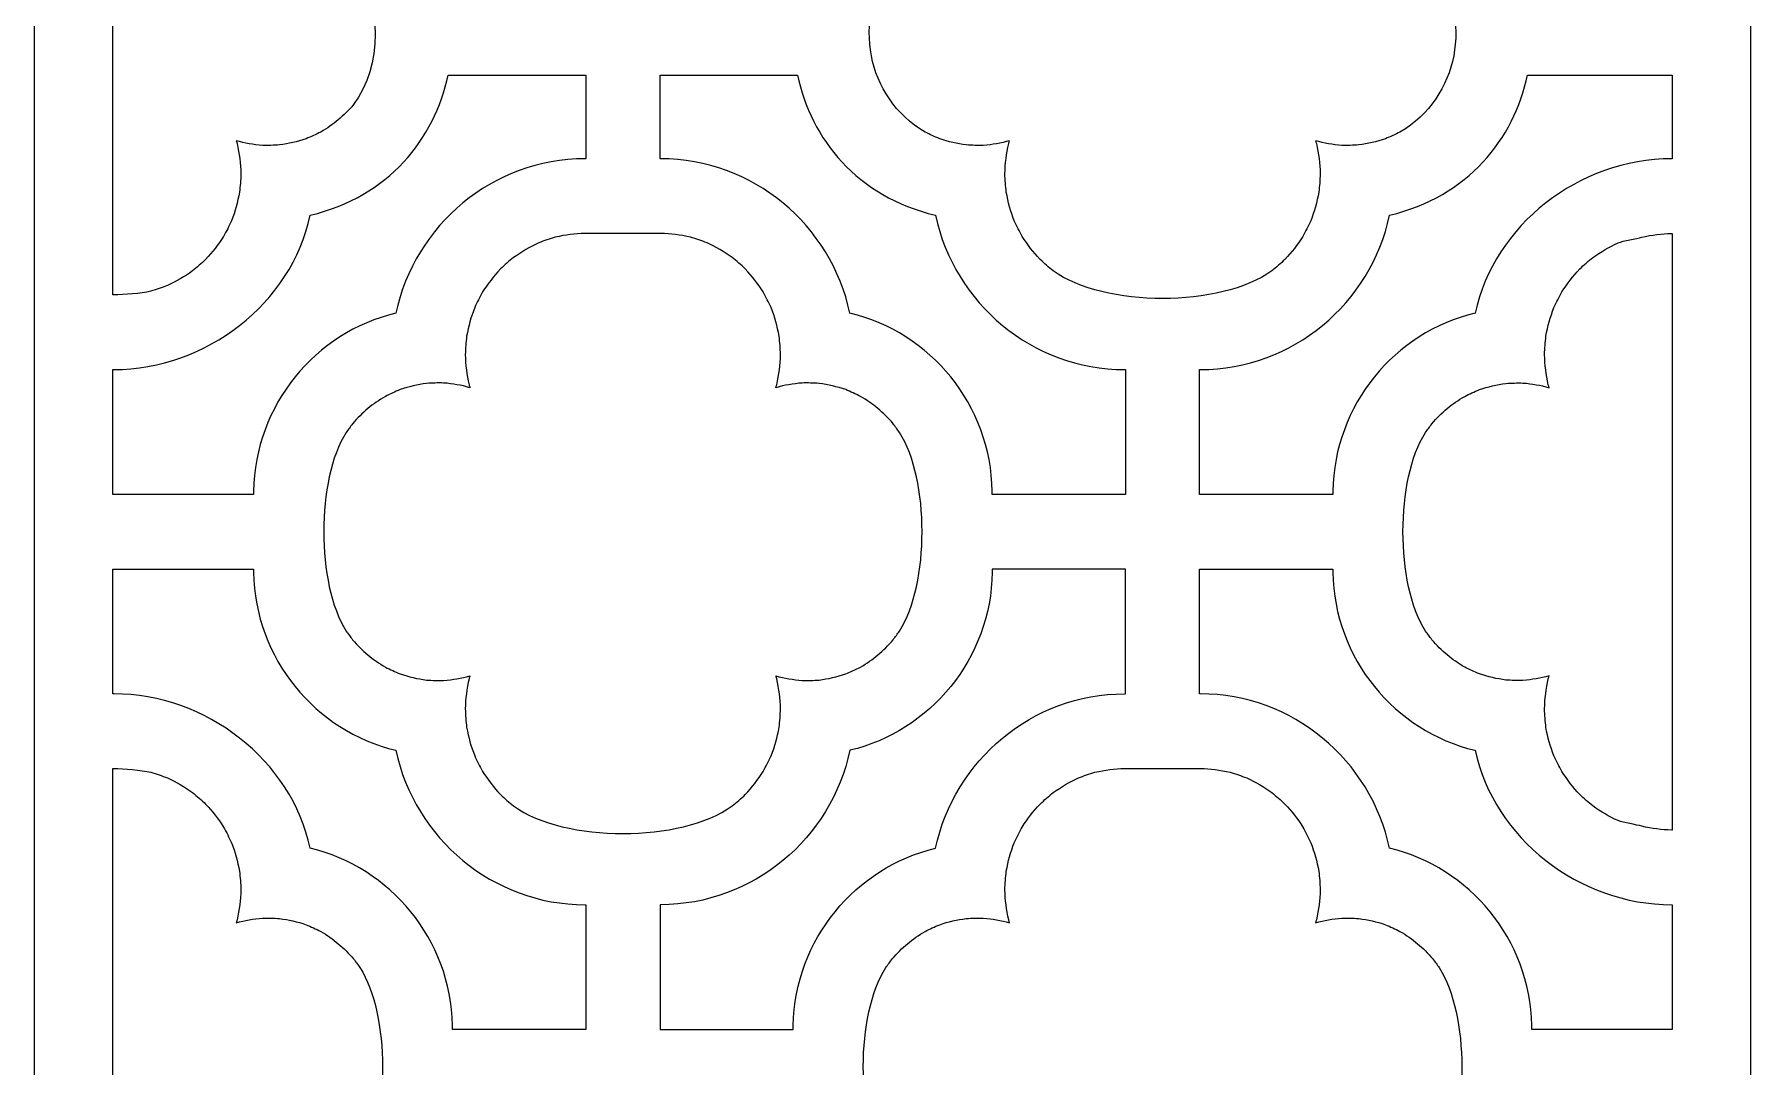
# Model space of a CAD drawing. Header units: centimetres. Extents: x 17.4 to 27.5, y -9.5 to 9.5.
# Drawn here: x 22.828 to 27.5, y -5.005 to -2.195 of the extents above; entities that cross this region are included whole.
import ezdxf

# ---------------------------------------------------------------- set-up
doc = ezdxf.new("R2010")
doc.units = ezdxf.units.CM
doc.header["$MEASUREMENT"] = 0
doc.layers.add('layer 1', color=7, linetype='Continuous')

msp = doc.modelspace()

# ---------------------------------------------------------------- linework, layer by layer
at = {"layer": 'layer 1', "color": 250}
for points, knots in [([(22.82786, 9.5), (24.38524, 9.5), (25.94264, 9.5), (27.50001, 9.5), (27.50001, 9.5), (27.50001, 3.16666), (27.50001, -3.16667), (27.50001, -9.5), (27.50001, -9.5), (25.94264, -9.5), (24.38524, -9.5), (22.82786, -9.5), (22.82786, -9.5), (22.82786, -3.16667), (22.82786, 3.16666), (22.82786, 9.5)], [0, 0, 0, 0, 0.2, 0.2, 0.2, 0.2, 0.4, 0.4, 0.4, 0.4, 0.6, 0.6, 0.6, 0.6, 1, 1, 1, 1]), ([(23.0417, -2.90446), (23.0417, -2.90446), (23.0417, -2.90446), (23.0417, -2.90446), (23.0417, -2.90446), (23.04282, -2.90446), (23.04369, -2.90446), (23.04392, -2.90449), (23.04392, -2.90449), (23.07218, -2.90374), (23.11739, -2.90056), (23.14496, -2.8941), (23.14496, -2.8941), (23.1605, -2.88961), (23.17511, -2.88462), (23.19015, -2.8786), (23.19015, -2.8786), (23.21488, -2.86729), (23.23633, -2.85478), (23.25844, -2.83888), (23.25844, -2.83888), (23.27102, -2.82886), (23.28258, -2.81871), (23.29418, -2.80757), (23.29418, -2.80757), (23.31288, -2.78773), (23.3282, -2.76805), (23.34286, -2.74501), (23.34286, -2.74501), (23.35086, -2.73096), (23.35785, -2.71717), (23.36447, -2.70241), (23.36447, -2.70241), (23.37459, -2.67652), (23.38142, -2.65216), (23.3863, -2.62477), (23.3863, -2.62477), (23.38843, -2.60785), (23.38963, -2.59164), (23.39007, -2.57457), (23.39007, -2.57457), (23.38936, -2.54597), (23.38619, -2.52029), (23.37981, -2.49242), (23.37981, -2.49242), (23.37905, -2.48974), (23.37828, -2.48709), (23.37749, -2.48448), (23.37749, -2.48448), (23.4015, -2.49125), (23.42392, -2.49518), (23.44892, -2.49711), (23.44892, -2.49711), (23.46464, -2.49752), (23.4796, -2.49714), (23.49528, -2.49594), (23.49528, -2.49594), (23.5207, -2.49267), (23.54329, -2.4874), (23.56755, -2.47908), (23.56755, -2.47908), (23.58133, -2.47356), (23.59425, -2.46767), (23.60743, -2.46081), (23.60743, -2.46081), (23.64267, -2.44029), (23.67017, -2.41728), (23.69681, -2.38624), (23.69681, -2.38624), (23.77511, -2.2805), (23.77564, -2.11023), (23.69681, -2.00379), (23.69681, -2.00379), (23.67017, -1.97273), (23.64267, -1.94976), (23.60743, -1.92922), (23.60743, -1.92922), (23.59425, -1.92238), (23.58133, -1.91648), (23.56755, -1.91097), (23.56755, -1.91097), (23.54329, -1.90265), (23.5207, -1.89741), (23.49528, -1.89411), (23.49528, -1.89411), (23.4796, -1.89291), (23.46464, -1.89251), (23.44892, -1.89292), (23.44892, -1.89292), (23.42392, -1.89487), (23.4015, -1.8988), (23.37749, -1.90557), (23.37749, -1.90557), (23.37828, -1.90295), (23.37905, -1.90029), (23.37981, -1.89761), (23.37981, -1.89761), (23.38619, -1.86976), (23.38936, -1.84407), (23.39007, -1.81547), (23.39007, -1.81547), (23.38963, -1.79841), (23.38843, -1.78223), (23.3863, -1.76531), (23.3863, -1.76531), (23.38142, -1.73787), (23.37459, -1.71353), (23.36447, -1.68762), (23.36447, -1.68762), (23.35785, -1.67287), (23.35086, -1.65909), (23.34286, -1.64502), (23.34286, -1.64502), (23.3282, -1.622), (23.31288, -1.60232), (23.29418, -1.58249), (23.29418, -1.58249), (23.28258, -1.57131), (23.27102, -1.56115), (23.25844, -1.55117), (23.25844, -1.55117), (23.23633, -1.53525), (23.21488, -1.52274), (23.19015, -1.51143), (23.19015, -1.51143), (23.17511, -1.50541), (23.1605, -1.5004), (23.14496, -1.49592), (23.14496, -1.49592), (23.11739, -1.48949), (23.07218, -1.48629), (23.04392, -1.48556), (23.04392, -1.48556), (23.04369, -1.48556), (23.04282, -1.48557), (23.0417, -1.48557), (23.0417, -1.48557), (23.0417, -1.95853), (23.0417, -2.4315), (23.0417, -2.90446)], [0, 0, 0, 0, 0.0277778, 0.0277778, 0.0277778, 0.0277778, 0.0555556, 0.0555556, 0.0555556, 0.0555556, 0.0833333, 0.0833333, 0.0833333, 0.0833333, 0.1111111, 0.1111111, 0.1111111, 0.1111111, 0.1388889, 0.1388889, 0.1388889, 0.1388889, 0.1666667, 0.1666667, 0.1666667, 0.1666667, 0.1944444, 0.1944444, 0.1944444, 0.1944444, 0.2222222, 0.2222222, 0.2222222, 0.2222222, 0.25, 0.25, 0.25, 0.25, 0.2777778, 0.2777778, 0.2777778, 0.2777778, 0.3055556, 0.3055556, 0.3055556, 0.3055556, 0.3333333, 0.3333333, 0.3333333, 0.3333333, 0.3611111, 0.3611111, 0.3611111, 0.3611111, 0.3888889, 0.3888889, 0.3888889, 0.3888889, 0.4166667, 0.4166667, 0.4166667, 0.4166667, 0.4444444, 0.4444444, 0.4444444, 0.4444444, 0.4722222, 0.4722222, 0.4722222, 0.4722222, 0.5, 0.5, 0.5, 0.5, 0.5277778, 0.5277778, 0.5277778, 0.5277778, 0.5555556, 0.5555556, 0.5555556, 0.5555556, 0.5833333, 0.5833333, 0.5833333, 0.5833333, 0.6111111, 0.6111111, 0.6111111, 0.6111111, 0.6388889, 0.6388889, 0.6388889, 0.6388889, 0.6666667, 0.6666667, 0.6666667, 0.6666667, 0.6944444, 0.6944444, 0.6944444, 0.6944444, 0.7222222, 0.7222222, 0.7222222, 0.7222222, 0.75, 0.75, 0.75, 0.75, 0.7777778, 0.7777778, 0.7777778, 0.7777778, 0.8055556, 0.8055556, 0.8055556, 0.8055556, 0.8333333, 0.8333333, 0.8333333, 0.8333333, 0.8611111, 0.8611111, 0.8611111, 0.8611111, 0.8888889, 0.8888889, 0.8888889, 0.8888889, 0.9166667, 0.9166667, 0.9166667, 0.9166667, 0.9444444, 0.9444444, 0.9444444, 0.9444444, 1, 1, 1, 1]), ([(26.63478, -2.00379), (26.63478, -2.00379), (26.63478, -2.00379), (26.63478, -2.00379), (26.63478, -2.00379), (26.60815, -1.97273), (26.58064, -1.94976), (26.5454, -1.92922), (26.5454, -1.92922), (26.53222, -1.92238), (26.51931, -1.91648), (26.50552, -1.91097), (26.50552, -1.91097), (26.48129, -1.90265), (26.45867, -1.89741), (26.43325, -1.89411), (26.43325, -1.89411), (26.41758, -1.89291), (26.40261, -1.89251), (26.38688, -1.89292), (26.38688, -1.89292), (26.36191, -1.89487), (26.33947, -1.8988), (26.31545, -1.90557), (26.31545, -1.90557), (26.31624, -1.90295), (26.31703, -1.90029), (26.31778, -1.89761), (26.31778, -1.89761), (26.32416, -1.86976), (26.32733, -1.84407), (26.32805, -1.81547), (26.32805, -1.81547), (26.32763, -1.79841), (26.32643, -1.78223), (26.32427, -1.76531), (26.32427, -1.76531), (26.31941, -1.73787), (26.31258, -1.71353), (26.30244, -1.68762), (26.30244, -1.68762), (26.29583, -1.67287), (26.28881, -1.65909), (26.28083, -1.64502), (26.28083, -1.64502), (26.26616, -1.622), (26.25085, -1.60232), (26.23215, -1.58249), (26.23215, -1.58249), (26.22059, -1.57131), (26.20899, -1.56115), (26.19641, -1.55117), (26.19641, -1.55117), (26.05726, -1.45103), (25.74072, -1.45105), (25.6016, -1.55117), (25.6016, -1.55117), (25.58902, -1.56115), (25.57742, -1.57131), (25.56584, -1.58249), (25.56584, -1.58249), (25.54716, -1.60232), (25.53182, -1.622), (25.51718, -1.64502), (25.51718, -1.64502), (25.5092, -1.65909), (25.50218, -1.67287), (25.49557, -1.68762), (25.49557, -1.68762), (25.48541, -1.71353), (25.4786, -1.73787), (25.47374, -1.76531), (25.47374, -1.76531), (25.47158, -1.78223), (25.47041, -1.79841), (25.46996, -1.81547), (25.46996, -1.81547), (25.47068, -1.84407), (25.47385, -1.86976), (25.48023, -1.89761), (25.48023, -1.89761), (25.48098, -1.90029), (25.48175, -1.90295), (25.48253, -1.90557), (25.48253, -1.90557), (25.45852, -1.8988), (25.4361, -1.89487), (25.41113, -1.89292), (25.41113, -1.89292), (25.3954, -1.89251), (25.38043, -1.89291), (25.36476, -1.89411), (25.36476, -1.89411), (25.33934, -1.89741), (25.31672, -1.90265), (25.29246, -1.91097), (25.29246, -1.91097), (25.2787, -1.91648), (25.26579, -1.92238), (25.25261, -1.92922), (25.25261, -1.92922), (25.21737, -1.94976), (25.18983, -1.97273), (25.16323, -2.00379), (25.16323, -2.00379), (25.05309, -2.1525), (25.09196, -2.36728), (25.25261, -2.46081), (25.25261, -2.46081), (25.26579, -2.46767), (25.2787, -2.47356), (25.29246, -2.47908), (25.29246, -2.47908), (25.31672, -2.4874), (25.33934, -2.49267), (25.36476, -2.49594), (25.36476, -2.49594), (25.38043, -2.49714), (25.3954, -2.49752), (25.41113, -2.49711), (25.41113, -2.49711), (25.4361, -2.49518), (25.45852, -2.49125), (25.48253, -2.48448), (25.48253, -2.48448), (25.48175, -2.48709), (25.48098, -2.48974), (25.48023, -2.49242), (25.48023, -2.49242), (25.47385, -2.52029), (25.47068, -2.54597), (25.46996, -2.57457), (25.46996, -2.57457), (25.47041, -2.59164), (25.47158, -2.60785), (25.47374, -2.62477), (25.47374, -2.62477), (25.4786, -2.65216), (25.48541, -2.67652), (25.49557, -2.70241), (25.49557, -2.70241), (25.50218, -2.71717), (25.5092, -2.73096), (25.51718, -2.74501), (25.51718, -2.74501), (25.53182, -2.76805), (25.54716, -2.78773), (25.56584, -2.80757), (25.56584, -2.80757), (25.57742, -2.81871), (25.58902, -2.82886), (25.6016, -2.83888), (25.6016, -2.83888), (25.74072, -2.93898), (26.05726, -2.93901), (26.19641, -2.83888), (26.19641, -2.83888), (26.20899, -2.82886), (26.22059, -2.81871), (26.23215, -2.80757), (26.23215, -2.80757), (26.25085, -2.78773), (26.26616, -2.76805), (26.28083, -2.74501), (26.28083, -2.74501), (26.28881, -2.73096), (26.29583, -2.71717), (26.30244, -2.70241), (26.30244, -2.70241), (26.31258, -2.67652), (26.31941, -2.65216), (26.32427, -2.62477), (26.32427, -2.62477), (26.32643, -2.60785), (26.32763, -2.59164), (26.32805, -2.57457), (26.32805, -2.57457), (26.32733, -2.54597), (26.32416, -2.52029), (26.31778, -2.49242), (26.31778, -2.49242), (26.31703, -2.48974), (26.31624, -2.48709), (26.31545, -2.48448), (26.31545, -2.48448), (26.33947, -2.49125), (26.36191, -2.49518), (26.38688, -2.49711), (26.38688, -2.49711), (26.40261, -2.49752), (26.41758, -2.49714), (26.43325, -2.49594), (26.43325, -2.49594), (26.45867, -2.49267), (26.48129, -2.4874), (26.50552, -2.47908), (26.50552, -2.47908), (26.51931, -2.47356), (26.53222, -2.46767), (26.5454, -2.46081), (26.5454, -2.46081), (26.70602, -2.36728), (26.74492, -2.15249), (26.63478, -2.00379)], [0, 0, 0, 0, 0.0192308, 0.0192308, 0.0192308, 0.0192308, 0.0384615, 0.0384615, 0.0384615, 0.0384615, 0.0576923, 0.0576923, 0.0576923, 0.0576923, 0.0769231, 0.0769231, 0.0769231, 0.0769231, 0.0961538, 0.0961538, 0.0961538, 0.0961538, 0.1153846, 0.1153846, 0.1153846, 0.1153846, 0.1346154, 0.1346154, 0.1346154, 0.1346154, 0.1538462, 0.1538462, 0.1538462, 0.1538462, 0.1730769, 0.1730769, 0.1730769, 0.1730769, 0.1923077, 0.1923077, 0.1923077, 0.1923077, 0.2115385, 0.2115385, 0.2115385, 0.2115385, 0.2307692, 0.2307692, 0.2307692, 0.2307692, 0.25, 0.25, 0.25, 0.25, 0.2692308, 0.2692308, 0.2692308, 0.2692308, 0.2884615, 0.2884615, 0.2884615, 0.2884615, 0.3076923, 0.3076923, 0.3076923, 0.3076923, 0.3269231, 0.3269231, 0.3269231, 0.3269231, 0.3461538, 0.3461538, 0.3461538, 0.3461538, 0.3653846, 0.3653846, 0.3653846, 0.3653846, 0.3846154, 0.3846154, 0.3846154, 0.3846154, 0.4038462, 0.4038462, 0.4038462, 0.4038462, 0.4230769, 0.4230769, 0.4230769, 0.4230769, 0.4423077, 0.4423077, 0.4423077, 0.4423077, 0.4615385, 0.4615385, 0.4615385, 0.4615385, 0.4807692, 0.4807692, 0.4807692, 0.4807692, 0.5, 0.5, 0.5, 0.5, 0.5192308, 0.5192308, 0.5192308, 0.5192308, 0.5384615, 0.5384615, 0.5384615, 0.5384615, 0.5576923, 0.5576923, 0.5576923, 0.5576923, 0.5769231, 0.5769231, 0.5769231, 0.5769231, 0.5961538, 0.5961538, 0.5961538, 0.5961538, 0.6153846, 0.6153846, 0.6153846, 0.6153846, 0.6346154, 0.6346154, 0.6346154, 0.6346154, 0.6538462, 0.6538462, 0.6538462, 0.6538462, 0.6730769, 0.6730769, 0.6730769, 0.6730769, 0.6923077, 0.6923077, 0.6923077, 0.6923077, 0.7115385, 0.7115385, 0.7115385, 0.7115385, 0.7307692, 0.7307692, 0.7307692, 0.7307692, 0.75, 0.75, 0.75, 0.75, 0.7692308, 0.7692308, 0.7692308, 0.7692308, 0.7884615, 0.7884615, 0.7884615, 0.7884615, 0.8076923, 0.8076923, 0.8076923, 0.8076923, 0.8269231, 0.8269231, 0.8269231, 0.8269231, 0.8461538, 0.8461538, 0.8461538, 0.8461538, 0.8653846, 0.8653846, 0.8653846, 0.8653846, 0.8846154, 0.8846154, 0.8846154, 0.8846154, 0.9038462, 0.9038462, 0.9038462, 0.9038462, 0.9230769, 0.9230769, 0.9230769, 0.9230769, 0.9423077, 0.9423077, 0.9423077, 0.9423077, 0.9615385, 0.9615385, 0.9615385, 0.9615385, 1, 1, 1, 1]), ([(24.32958, -2.30559), (24.32958, -2.30559), (24.32958, -2.30559), (24.32958, -2.30559), (24.32958, -2.30559), (24.20441, -2.30559), (24.07928, -2.30559), (23.95411, -2.30559), (23.95411, -2.30559), (23.9174, -2.48017), (23.79243, -2.63656), (23.57907, -2.68724), (23.57907, -2.68724), (23.52768, -2.927), (23.29613, -3.1076), (23.04392, -3.1076), (23.04392, -3.1076), (23.04369, -3.1076), (23.04282, -3.1076), (23.0417, -3.1076), (23.0417, -3.1076), (23.0417, -3.22091), (23.0417, -3.33415), (23.0417, -3.44747), (23.0417, -3.44747), (23.16928, -3.44747), (23.29684, -3.44747), (23.42441, -3.44747), (23.42441, -3.44747), (23.42441, -3.44373), (23.42444, -3.44034), (23.42446, -3.43918), (23.42446, -3.43918), (23.42858, -3.20343), (23.59307, -3.00602), (23.81194, -2.95404), (23.81194, -2.95404), (23.86334, -2.71423), (24.07513, -2.53366), (24.32735, -2.53366), (24.32735, -2.53366), (24.32749, -2.53366), (24.32833, -2.53366), (24.32958, -2.53366), (24.32958, -2.53366), (24.32958, -2.45762), (24.32958, -2.3816), (24.32958, -2.30559)], [0, 0, 0, 0, 0.0769231, 0.0769231, 0.0769231, 0.0769231, 0.1538462, 0.1538462, 0.1538462, 0.1538462, 0.2307692, 0.2307692, 0.2307692, 0.2307692, 0.3076923, 0.3076923, 0.3076923, 0.3076923, 0.3846154, 0.3846154, 0.3846154, 0.3846154, 0.4615385, 0.4615385, 0.4615385, 0.4615385, 0.5384615, 0.5384615, 0.5384615, 0.5384615, 0.6153846, 0.6153846, 0.6153846, 0.6153846, 0.6923077, 0.6923077, 0.6923077, 0.6923077, 0.7692308, 0.7692308, 0.7692308, 0.7692308, 0.8461538, 0.8461538, 0.8461538, 0.8461538, 1, 1, 1, 1]), ([(24.90544, -2.30559), (24.90544, -2.30559), (24.90544, -2.30559), (24.90544, -2.30559), (24.90544, -2.30559), (24.78082, -2.30559), (24.65623, -2.30559), (24.5316, -2.30559), (24.5316, -2.30559), (24.5316, -2.3816), (24.5316, -2.45762), (24.5316, -2.53366), (24.5316, -2.53366), (24.5322, -2.53366), (24.53258, -2.53366), (24.53268, -2.53366), (24.53268, -2.53366), (24.78491, -2.53366), (24.99669, -2.71423), (25.04807, -2.95404), (25.04807, -2.95404), (25.26696, -3.00602), (25.43146, -3.20343), (25.43558, -3.43918), (25.43558, -3.43918), (25.43561, -3.44034), (25.43563, -3.44373), (25.43563, -3.44747), (25.43563, -3.44747), (25.5566, -3.44747), (25.67759, -3.44747), (25.79855, -3.44747), (25.79855, -3.44747), (25.79855, -3.33415), (25.79855, -3.22091), (25.79855, -3.1076), (25.79855, -3.1076), (25.79742, -3.1076), (25.79655, -3.1076), (25.79635, -3.1076), (25.79635, -3.1076), (25.54413, -3.1076), (25.33232, -2.927), (25.28094, -2.68724), (25.28094, -2.68724), (25.06734, -2.63649), (24.9422, -2.48014), (24.90544, -2.30559)], [0, 0, 0, 0, 0.0769231, 0.0769231, 0.0769231, 0.0769231, 0.1538462, 0.1538462, 0.1538462, 0.1538462, 0.2307692, 0.2307692, 0.2307692, 0.2307692, 0.3076923, 0.3076923, 0.3076923, 0.3076923, 0.3846154, 0.3846154, 0.3846154, 0.3846154, 0.4615385, 0.4615385, 0.4615385, 0.4615385, 0.5384615, 0.5384615, 0.5384615, 0.5384615, 0.6153846, 0.6153846, 0.6153846, 0.6153846, 0.6923077, 0.6923077, 0.6923077, 0.6923077, 0.7692308, 0.7692308, 0.7692308, 0.7692308, 0.8461538, 0.8461538, 0.8461538, 0.8461538, 1, 1, 1, 1]), ([(27.28617, -2.30559), (27.28617, -2.30559), (27.28617, -2.30559), (27.28617, -2.30559), (27.28617, -2.30559), (27.15496, -2.30559), (27.02377, -2.30559), (26.89257, -2.30559), (26.89257, -2.30559), (26.85578, -2.48014), (26.73066, -2.63649), (26.51707, -2.68724), (26.51707, -2.68724), (26.46567, -2.927), (26.25388, -3.1076), (26.00166, -3.1076), (26.00166, -3.1076), (26.00144, -3.1076), (26.00057, -3.1076), (25.99946, -3.1076), (25.99946, -3.1076), (25.99946, -3.22091), (25.99946, -3.33415), (25.99946, -3.44747), (25.99946, -3.44747), (26.12042, -3.44747), (26.24138, -3.44747), (26.36236, -3.44747), (26.36236, -3.44747), (26.36236, -3.44373), (26.3624, -3.44034), (26.36243, -3.43918), (26.36243, -3.43918), (26.36655, -3.20343), (26.53105, -3.00602), (26.74992, -2.95404), (26.74992, -2.95404), (26.80132, -2.71423), (27.03288, -2.53366), (27.28509, -2.53366), (27.28509, -2.53366), (27.28517, -2.53366), (27.28557, -2.53366), (27.28617, -2.53366), (27.28617, -2.53366), (27.28617, -2.45762), (27.28617, -2.3816), (27.28617, -2.30559)], [0, 0, 0, 0, 0.0769231, 0.0769231, 0.0769231, 0.0769231, 0.1538462, 0.1538462, 0.1538462, 0.1538462, 0.2307692, 0.2307692, 0.2307692, 0.2307692, 0.3076923, 0.3076923, 0.3076923, 0.3076923, 0.3846154, 0.3846154, 0.3846154, 0.3846154, 0.4615385, 0.4615385, 0.4615385, 0.4615385, 0.5384615, 0.5384615, 0.5384615, 0.5384615, 0.6153846, 0.6153846, 0.6153846, 0.6153846, 0.6923077, 0.6923077, 0.6923077, 0.6923077, 0.7692308, 0.7692308, 0.7692308, 0.7692308, 0.8461538, 0.8461538, 0.8461538, 0.8461538, 1, 1, 1, 1]), ([(24.1326, -4.2956), (24.1326, -4.2956), (24.1326, -4.2956), (24.1326, -4.2956), (24.1326, -4.2956), (24.12002, -4.2856), (24.10842, -4.27544), (24.09685, -4.26429), (24.09685, -4.26429), (24.07816, -4.24447), (24.06285, -4.22476), (24.0482, -4.20173), (24.0482, -4.20173), (24.04019, -4.18768), (24.03317, -4.1739), (24.02658, -4.15913), (24.02658, -4.15913), (24.01643, -4.13322), (24.0096, -4.1089), (24.00473, -4.08147), (24.00473, -4.08147), (24.00261, -4.06455), (24.00141, -4.04834), (24.00096, -4.03128), (24.00096, -4.03128), (24.00168, -4.00268), (24.00484, -3.97703), (24.01123, -3.94914), (24.01123, -3.94914), (24.01197, -3.94646), (24.01277, -3.94385), (24.01356, -3.94122), (24.01356, -3.94122), (23.98954, -3.94798), (23.9671, -3.95191), (23.94213, -3.95383), (23.94213, -3.95383), (23.92641, -3.95424), (23.91146, -3.95389), (23.89575, -3.95266), (23.89575, -3.95266), (23.87034, -3.94938), (23.84771, -3.94412), (23.82349, -3.93581), (23.82349, -3.93581), (23.8097, -3.9303), (23.79679, -3.92437), (23.78361, -3.91753), (23.78361, -3.91753), (23.74837, -3.89701), (23.72086, -3.87402), (23.69423, -3.84297), (23.69423, -3.84297), (23.68841, -3.83511), (23.6826, -3.82725), (23.67677, -3.81939), (23.67677, -3.81939), (23.59521, -3.691), (23.59521, -3.40699), (23.67677, -3.2786), (23.67677, -3.2786), (23.6826, -3.27074), (23.68841, -3.26288), (23.69423, -3.25499), (23.69423, -3.25499), (23.72086, -3.22396), (23.74837, -3.20097), (23.78361, -3.18042), (23.78361, -3.18042), (23.79679, -3.17361), (23.8097, -3.16768), (23.82349, -3.16217), (23.82349, -3.16217), (23.84771, -3.15387), (23.87034, -3.14861), (23.89575, -3.14533), (23.89575, -3.14533), (23.91146, -3.14412), (23.92641, -3.14374), (23.94213, -3.14415), (23.94213, -3.14415), (23.9671, -3.14606), (23.98954, -3.14999), (24.01356, -3.15677), (24.01356, -3.15677), (24.01277, -3.15414), (24.01197, -3.15152), (24.01123, -3.14884), (24.01123, -3.14884), (24.00484, -3.12096), (24.00168, -3.09529), (24.00096, -3.06669), (24.00096, -3.06669), (24.00141, -3.04964), (24.00261, -3.03343), (24.00473, -3.01649), (24.00473, -3.01649), (24.0096, -2.98907), (24.01643, -2.96476), (24.02658, -2.93886), (24.02658, -2.93886), (24.03317, -2.92409), (24.04019, -2.91027), (24.0482, -2.89625), (24.0482, -2.89625), (24.06285, -2.87321), (24.07816, -2.8535), (24.09685, -2.8337), (24.09685, -2.8337), (24.10842, -2.82253), (24.12002, -2.81238), (24.1326, -2.80239), (24.1326, -2.80239), (24.15472, -2.78648), (24.17617, -2.77398), (24.20089, -2.76265), (24.20089, -2.76265), (24.21591, -2.75664), (24.23053, -2.75162), (24.24606, -2.74715), (24.24606, -2.74715), (24.27366, -2.7407), (24.29906, -2.73749), (24.32735, -2.73677), (24.32735, -2.73677), (24.32749, -2.73677), (24.3283, -2.73677), (24.32958, -2.73677), (24.32958, -2.73677), (24.32958, -2.73677), (24.5316, -2.73677), (24.5316, -2.73677), (24.5316, -2.73677), (24.5322, -2.73677), (24.53258, -2.73677), (24.53268, -2.73677), (24.53268, -2.73677), (24.56097, -2.73749), (24.58639, -2.7407), (24.61394, -2.74715), (24.61394, -2.74715), (24.6295, -2.75162), (24.64411, -2.75664), (24.65915, -2.76265), (24.65915, -2.76265), (24.68387, -2.77398), (24.70532, -2.78648), (24.72744, -2.80239), (24.72744, -2.80239), (24.74002, -2.81238), (24.75159, -2.82253), (24.76318, -2.8337), (24.76318, -2.8337), (24.78186, -2.8535), (24.7972, -2.87321), (24.81183, -2.89625), (24.81183, -2.89625), (24.81984, -2.91027), (24.82683, -2.92409), (24.83347, -2.93886), (24.83347, -2.93886), (24.84359, -2.96476), (24.85041, -2.98907), (24.8553, -3.01649), (24.8553, -3.01649), (24.85743, -3.03343), (24.85863, -3.04964), (24.85906, -3.06669), (24.85906, -3.06669), (24.85833, -3.09529), (24.85519, -3.12096), (24.84878, -3.14884), (24.84878, -3.14884), (24.84803, -3.15152), (24.84727, -3.15414), (24.84648, -3.15677), (24.84648, -3.15677), (24.87047, -3.14999), (24.89292, -3.14606), (24.91789, -3.14415), (24.91789, -3.14415), (24.93364, -3.14374), (24.9486, -3.14412), (24.96428, -3.14533), (24.96428, -3.14533), (24.98967, -3.14861), (25.01229, -3.15387), (25.03655, -3.16217), (25.03655, -3.16217), (25.05034, -3.16768), (25.06325, -3.17361), (25.07643, -3.18042), (25.07643, -3.18042), (25.11167, -3.20097), (25.13918, -3.22396), (25.16581, -3.25499), (25.16581, -3.25499), (25.17163, -3.26288), (25.17744, -3.27074), (25.18326, -3.2786), (25.18326, -3.2786), (25.26484, -3.40699), (25.26484, -3.691), (25.18326, -3.81939), (25.18326, -3.81939), (25.17744, -3.82725), (25.17163, -3.83511), (25.16581, -3.84297), (25.16581, -3.84297), (25.13918, -3.87402), (25.11167, -3.89701), (25.07643, -3.91753), (25.07643, -3.91753), (25.06325, -3.92437), (25.05034, -3.9303), (25.03655, -3.93581), (25.03655, -3.93581), (25.01229, -3.94412), (24.98967, -3.94938), (24.96428, -3.95266), (24.96428, -3.95266), (24.9486, -3.95389), (24.93364, -3.95424), (24.91789, -3.95383), (24.91789, -3.95383), (24.89292, -3.95191), (24.87047, -3.94798), (24.84648, -3.94122), (24.84648, -3.94122), (24.84727, -3.94385), (24.84803, -3.94646), (24.84878, -3.94914), (24.84878, -3.94914), (24.85519, -3.97703), (24.85833, -4.00268), (24.85906, -4.03128), (24.85906, -4.03128), (24.85863, -4.04834), (24.85743, -4.06455), (24.8553, -4.08147), (24.8553, -4.08147), (24.85041, -4.1089), (24.84359, -4.13322), (24.83347, -4.15913), (24.83347, -4.15913), (24.82683, -4.1739), (24.81984, -4.18768), (24.81183, -4.20173), (24.81183, -4.20173), (24.7972, -4.22476), (24.78186, -4.24447), (24.76318, -4.26429), (24.76318, -4.26429), (24.75159, -4.27544), (24.74002, -4.2856), (24.72744, -4.2956), (24.72744, -4.2956), (24.58821, -4.39578), (24.27178, -4.39575), (24.1326, -4.2956)], [0, 0, 0, 0, 0.0151515, 0.0151515, 0.0151515, 0.0151515, 0.030303, 0.030303, 0.030303, 0.030303, 0.0454545, 0.0454545, 0.0454545, 0.0454545, 0.0606061, 0.0606061, 0.0606061, 0.0606061, 0.0757576, 0.0757576, 0.0757576, 0.0757576, 0.0909091, 0.0909091, 0.0909091, 0.0909091, 0.1060606, 0.1060606, 0.1060606, 0.1060606, 0.1212121, 0.1212121, 0.1212121, 0.1212121, 0.1363636, 0.1363636, 0.1363636, 0.1363636, 0.1515152, 0.1515152, 0.1515152, 0.1515152, 0.1666667, 0.1666667, 0.1666667, 0.1666667, 0.1818182, 0.1818182, 0.1818182, 0.1818182, 0.1969697, 0.1969697, 0.1969697, 0.1969697, 0.2121212, 0.2121212, 0.2121212, 0.2121212, 0.2272727, 0.2272727, 0.2272727, 0.2272727, 0.2424242, 0.2424242, 0.2424242, 0.2424242, 0.2575758, 0.2575758, 0.2575758, 0.2575758, 0.2727273, 0.2727273, 0.2727273, 0.2727273, 0.2878788, 0.2878788, 0.2878788, 0.2878788, 0.3030303, 0.3030303, 0.3030303, 0.3030303, 0.3181818, 0.3181818, 0.3181818, 0.3181818, 0.3333333, 0.3333333, 0.3333333, 0.3333333, 0.3484848, 0.3484848, 0.3484848, 0.3484848, 0.3636364, 0.3636364, 0.3636364, 0.3636364, 0.3787879, 0.3787879, 0.3787879, 0.3787879, 0.3939394, 0.3939394, 0.3939394, 0.3939394, 0.4090909, 0.4090909, 0.4090909, 0.4090909, 0.4242424, 0.4242424, 0.4242424, 0.4242424, 0.4393939, 0.4393939, 0.4393939, 0.4393939, 0.4545455, 0.4545455, 0.4545455, 0.4545455, 0.469697, 0.469697, 0.469697, 0.469697, 0.4848485, 0.4848485, 0.4848485, 0.4848485, 0.5, 0.5, 0.5, 0.5, 0.5151515, 0.5151515, 0.5151515, 0.5151515, 0.530303, 0.530303, 0.530303, 0.530303, 0.5454545, 0.5454545, 0.5454545, 0.5454545, 0.5606061, 0.5606061, 0.5606061, 0.5606061, 0.5757576, 0.5757576, 0.5757576, 0.5757576, 0.5909091, 0.5909091, 0.5909091, 0.5909091, 0.6060606, 0.6060606, 0.6060606, 0.6060606, 0.6212121, 0.6212121, 0.6212121, 0.6212121, 0.6363636, 0.6363636, 0.6363636, 0.6363636, 0.6515152, 0.6515152, 0.6515152, 0.6515152, 0.6666667, 0.6666667, 0.6666667, 0.6666667, 0.6818182, 0.6818182, 0.6818182, 0.6818182, 0.6969697, 0.6969697, 0.6969697, 0.6969697, 0.7121212, 0.7121212, 0.7121212, 0.7121212, 0.7272727, 0.7272727, 0.7272727, 0.7272727, 0.7424242, 0.7424242, 0.7424242, 0.7424242, 0.7575758, 0.7575758, 0.7575758, 0.7575758, 0.7727273, 0.7727273, 0.7727273, 0.7727273, 0.7878788, 0.7878788, 0.7878788, 0.7878788, 0.8030303, 0.8030303, 0.8030303, 0.8030303, 0.8181818, 0.8181818, 0.8181818, 0.8181818, 0.8333333, 0.8333333, 0.8333333, 0.8333333, 0.8484848, 0.8484848, 0.8484848, 0.8484848, 0.8636364, 0.8636364, 0.8636364, 0.8636364, 0.8787879, 0.8787879, 0.8787879, 0.8787879, 0.8939394, 0.8939394, 0.8939394, 0.8939394, 0.9090909, 0.9090909, 0.9090909, 0.9090909, 0.9242424, 0.9242424, 0.9242424, 0.9242424, 0.9393939, 0.9393939, 0.9393939, 0.9393939, 0.9545455, 0.9545455, 0.9545455, 0.9545455, 0.969697, 0.969697, 0.969697, 0.969697, 1, 1, 1, 1]), ([(27.28617, -3.44747), (27.28617, -3.44747), (27.28617, -3.44747), (27.28617, -3.44747), (27.28617, -3.44747), (27.28617, -3.21058), (27.28617, -2.97368), (27.28617, -2.73677), (27.28617, -2.73677), (27.28557, -2.73677), (27.28517, -2.73677), (27.28509, -2.73677), (27.28509, -2.73677), (27.25682, -2.73749), (27.23141, -2.7407), (27.20382, -2.74715), (27.20382, -2.74715), (27.18828, -2.75162), (27.1539, -2.75664), (27.13886, -2.76265), (27.13886, -2.76265), (27.11413, -2.77398), (27.09267, -2.78648), (27.07057, -2.80239), (27.07057, -2.80239), (27.05799, -2.81238), (27.04642, -2.82253), (27.03484, -2.8337), (27.03484, -2.8337), (27.01611, -2.8535), (27.00081, -2.87321), (26.98618, -2.89625), (26.98618, -2.89625), (26.97815, -2.91027), (26.97116, -2.92409), (26.96454, -2.93886), (26.96454, -2.93886), (26.95441, -2.96476), (26.94759, -2.98907), (26.94271, -3.01649), (26.94271, -3.01649), (26.94058, -3.03343), (26.93938, -3.04964), (26.93893, -3.06669), (26.93893, -3.06669), (26.93968, -3.09529), (26.94282, -3.12096), (26.9492, -3.14884), (26.9492, -3.14884), (26.94996, -3.15152), (26.95072, -3.15414), (26.95152, -3.15677), (26.95152, -3.15677), (26.92753, -3.14999), (26.90509, -3.14606), (26.88009, -3.14415), (26.88009, -3.14415), (26.86437, -3.14374), (26.84941, -3.14412), (26.83373, -3.14533), (26.83373, -3.14533), (26.80834, -3.14861), (26.78572, -3.15387), (26.76146, -3.16217), (26.76146, -3.16217), (26.74767, -3.16768), (26.73476, -3.17361), (26.72158, -3.18042), (26.72158, -3.18042), (26.68634, -3.20097), (26.65883, -3.22396), (26.6322, -3.25499), (26.6322, -3.25499), (26.62638, -3.26288), (26.62057, -3.27074), (26.61475, -3.2786), (26.61475, -3.2786), (26.53317, -3.40699), (26.53317, -3.691), (26.61475, -3.81939), (26.61475, -3.81939), (26.62057, -3.82725), (26.62638, -3.83511), (26.6322, -3.84297), (26.6322, -3.84297), (26.65883, -3.87402), (26.68634, -3.89701), (26.72158, -3.91753), (26.72158, -3.91753), (26.73476, -3.92437), (26.74767, -3.9303), (26.76146, -3.93581), (26.76146, -3.93581), (26.78572, -3.94412), (26.80834, -3.94938), (26.83373, -3.95266), (26.83373, -3.95266), (26.84941, -3.95389), (26.86437, -3.95424), (26.88009, -3.95383), (26.88009, -3.95383), (26.90509, -3.95191), (26.92753, -3.94798), (26.95152, -3.94122), (26.95152, -3.94122), (26.95072, -3.94385), (26.94996, -3.94646), (26.9492, -3.94914), (26.9492, -3.94914), (26.94282, -3.97703), (26.93968, -4.00268), (26.93893, -4.03128), (26.93893, -4.03128), (26.93938, -4.04834), (26.94058, -4.06455), (26.94271, -4.08147), (26.94271, -4.08147), (26.94759, -4.1089), (26.95441, -4.13322), (26.96454, -4.15913), (26.96454, -4.15913), (26.97116, -4.1739), (26.97815, -4.18768), (26.98618, -4.20173), (26.98618, -4.20173), (27.00081, -4.22476), (27.01611, -4.24447), (27.03484, -4.26429), (27.03484, -4.26429), (27.04642, -4.27544), (27.05799, -4.2856), (27.07057, -4.2956), (27.07057, -4.2956), (27.09267, -4.31151), (27.11413, -4.32401), (27.13886, -4.33534), (27.13886, -4.33534), (27.1539, -4.34134), (27.18828, -4.34635), (27.20382, -4.35083), (27.20382, -4.35083), (27.23141, -4.3573), (27.25682, -4.3605), (27.28509, -4.36121), (27.28509, -4.36121), (27.28517, -4.36121), (27.28557, -4.36121), (27.28617, -4.36121), (27.28617, -4.36121), (27.28617, -4.1243), (27.28617, -3.88743), (27.28617, -3.65052), (27.28617, -3.65052), (27.28617, -3.65052), (27.28617, -3.44747), (27.28617, -3.44747)], [0, 0, 0, 0, 0.025, 0.025, 0.025, 0.025, 0.05, 0.05, 0.05, 0.05, 0.075, 0.075, 0.075, 0.075, 0.1, 0.1, 0.1, 0.1, 0.125, 0.125, 0.125, 0.125, 0.15, 0.15, 0.15, 0.15, 0.175, 0.175, 0.175, 0.175, 0.2, 0.2, 0.2, 0.2, 0.225, 0.225, 0.225, 0.225, 0.25, 0.25, 0.25, 0.25, 0.275, 0.275, 0.275, 0.275, 0.3, 0.3, 0.3, 0.3, 0.325, 0.325, 0.325, 0.325, 0.35, 0.35, 0.35, 0.35, 0.375, 0.375, 0.375, 0.375, 0.4, 0.4, 0.4, 0.4, 0.425, 0.425, 0.425, 0.425, 0.45, 0.45, 0.45, 0.45, 0.475, 0.475, 0.475, 0.475, 0.5, 0.5, 0.5, 0.5, 0.525, 0.525, 0.525, 0.525, 0.55, 0.55, 0.55, 0.55, 0.575, 0.575, 0.575, 0.575, 0.6, 0.6, 0.6, 0.6, 0.625, 0.625, 0.625, 0.625, 0.65, 0.65, 0.65, 0.65, 0.675, 0.675, 0.675, 0.675, 0.7, 0.7, 0.7, 0.7, 0.725, 0.725, 0.725, 0.725, 0.75, 0.75, 0.75, 0.75, 0.775, 0.775, 0.775, 0.775, 0.8, 0.8, 0.8, 0.8, 0.825, 0.825, 0.825, 0.825, 0.85, 0.85, 0.85, 0.85, 0.875, 0.875, 0.875, 0.875, 0.9, 0.9, 0.9, 0.9, 0.925, 0.925, 0.925, 0.925, 0.95, 0.95, 0.95, 0.95, 1, 1, 1, 1]), ([(23.96661, -4.90414), (23.96661, -4.90414), (23.96661, -4.90414), (23.96661, -4.90414), (23.96661, -4.90414), (24.0876, -4.90414), (24.20859, -4.90414), (24.32958, -4.90414), (24.32958, -4.90414), (24.32958, -4.79085), (24.32958, -4.67758), (24.32958, -4.56432), (24.32958, -4.56432), (24.32833, -4.56432), (24.32749, -4.56432), (24.32735, -4.56432), (24.32735, -4.56432), (24.07513, -4.56432), (23.86334, -4.38376), (23.81194, -4.14395), (23.81194, -4.14395), (23.59307, -4.092), (23.42858, -3.89454), (23.42446, -3.65879), (23.42446, -3.65879), (23.42444, -3.65765), (23.42441, -3.65426), (23.42441, -3.65052), (23.42441, -3.65052), (23.29684, -3.65052), (23.16928, -3.65052), (23.0417, -3.65052), (23.0417, -3.65052), (23.0417, -3.76382), (23.0417, -3.87708), (23.0417, -3.99037), (23.0417, -3.99037), (23.04282, -3.99037), (23.04369, -3.99037), (23.04392, -3.99037), (23.04392, -3.99037), (23.29613, -3.99037), (23.52768, -4.17096), (23.57907, -4.41074), (23.57907, -4.41074), (23.79706, -4.46252), (23.96107, -4.65849), (23.96653, -4.89296), (23.96653, -4.89296), (23.96655, -4.89481), (23.96661, -4.89948), (23.96661, -4.90414)], [0, 0, 0, 0, 0.0714286, 0.0714286, 0.0714286, 0.0714286, 0.1428571, 0.1428571, 0.1428571, 0.1428571, 0.2142857, 0.2142857, 0.2142857, 0.2142857, 0.2857143, 0.2857143, 0.2857143, 0.2857143, 0.3571429, 0.3571429, 0.3571429, 0.3571429, 0.4285714, 0.4285714, 0.4285714, 0.4285714, 0.5, 0.5, 0.5, 0.5, 0.5714286, 0.5714286, 0.5714286, 0.5714286, 0.6428571, 0.6428571, 0.6428571, 0.6428571, 0.7142857, 0.7142857, 0.7142857, 0.7142857, 0.7857143, 0.7857143, 0.7857143, 0.7857143, 0.8571429, 0.8571429, 0.8571429, 0.8571429, 1, 1, 1, 1]), ([(24.89341, -4.90414), (24.89341, -4.90414), (24.89341, -4.90414), (24.89341, -4.90414), (24.89341, -4.90414), (24.7728, -4.90414), (24.65221, -4.90414), (24.5316, -4.90414), (24.5316, -4.90414), (24.5316, -4.79088), (24.5316, -4.67758), (24.5316, -4.56432), (24.5316, -4.56432), (24.5322, -4.56432), (24.53258, -4.56432), (24.53268, -4.56432), (24.53268, -4.56432), (24.78491, -4.56432), (24.99669, -4.38376), (25.04807, -4.14395), (25.04807, -4.14395), (25.26696, -4.092), (25.43146, -3.89454), (25.43558, -3.65879), (25.43558, -3.65879), (25.43561, -3.65765), (25.43563, -3.65426), (25.43563, -3.65052), (25.43563, -3.65052), (25.5566, -3.65052), (25.67759, -3.65052), (25.79855, -3.65052), (25.79855, -3.65052), (25.79855, -3.76382), (25.79855, -3.87708), (25.79855, -3.99037), (25.79855, -3.99037), (25.79742, -3.99037), (25.79655, -3.99037), (25.79635, -3.99037), (25.79635, -3.99037), (25.54413, -3.99037), (25.33232, -4.17096), (25.28094, -4.41074), (25.28094, -4.41074), (25.06298, -4.46252), (24.89894, -4.65849), (24.89351, -4.89296), (24.89351, -4.89296), (24.89346, -4.89481), (24.89343, -4.89948), (24.89341, -4.90414)], [0, 0, 0, 0, 0.0714286, 0.0714286, 0.0714286, 0.0714286, 0.1428571, 0.1428571, 0.1428571, 0.1428571, 0.2142857, 0.2142857, 0.2142857, 0.2142857, 0.2857143, 0.2857143, 0.2857143, 0.2857143, 0.3571429, 0.3571429, 0.3571429, 0.3571429, 0.4285714, 0.4285714, 0.4285714, 0.4285714, 0.5, 0.5, 0.5, 0.5, 0.5714286, 0.5714286, 0.5714286, 0.5714286, 0.6428571, 0.6428571, 0.6428571, 0.6428571, 0.7142857, 0.7142857, 0.7142857, 0.7142857, 0.7857143, 0.7857143, 0.7857143, 0.7857143, 0.8571429, 0.8571429, 0.8571429, 0.8571429, 1, 1, 1, 1]), ([(26.9046, -4.90414), (26.9046, -4.90414), (26.9046, -4.90414), (26.9046, -4.90414), (26.9046, -4.90414), (27.03178, -4.90414), (27.15897, -4.90414), (27.28617, -4.90414), (27.28617, -4.90414), (27.28617, -4.79088), (27.28617, -4.67758), (27.28617, -4.56432), (27.28617, -4.56432), (27.28557, -4.56432), (27.28517, -4.56432), (27.28509, -4.56432), (27.28509, -4.56432), (27.03288, -4.56432), (26.80132, -4.38376), (26.74992, -4.14395), (26.74992, -4.14395), (26.53105, -4.092), (26.36655, -3.89454), (26.36243, -3.65879), (26.36243, -3.65879), (26.3624, -3.65765), (26.36236, -3.65426), (26.36236, -3.65052), (26.36236, -3.65052), (26.24138, -3.65052), (26.12042, -3.65052), (25.99946, -3.65052), (25.99946, -3.65052), (25.99946, -3.76382), (25.99946, -3.87708), (25.99946, -3.99037), (25.99946, -3.99037), (26.00057, -3.99037), (26.00144, -3.99037), (26.00166, -3.99037), (26.00166, -3.99037), (26.25388, -3.99037), (26.46567, -4.17096), (26.51707, -4.41074), (26.51707, -4.41074), (26.73503, -4.46252), (26.89907, -4.65849), (26.9045, -4.89296), (26.9045, -4.89296), (26.90455, -4.89481), (26.90457, -4.89948), (26.9046, -4.90414)], [0, 0, 0, 0, 0.0714286, 0.0714286, 0.0714286, 0.0714286, 0.1428571, 0.1428571, 0.1428571, 0.1428571, 0.2142857, 0.2142857, 0.2142857, 0.2142857, 0.2857143, 0.2857143, 0.2857143, 0.2857143, 0.3571429, 0.3571429, 0.3571429, 0.3571429, 0.4285714, 0.4285714, 0.4285714, 0.4285714, 0.5, 0.5, 0.5, 0.5, 0.5714286, 0.5714286, 0.5714286, 0.5714286, 0.6428571, 0.6428571, 0.6428571, 0.6428571, 0.7142857, 0.7142857, 0.7142857, 0.7142857, 0.7857143, 0.7857143, 0.7857143, 0.7857143, 0.8571429, 0.8571429, 0.8571429, 0.8571429, 1, 1, 1, 1]), ([(23.71425, -4.73532), (23.71425, -4.73532), (23.71425, -4.73532), (23.71425, -4.73532), (23.71425, -4.73532), (23.70844, -4.72746), (23.70262, -4.7196), (23.69681, -4.71176), (23.69681, -4.71176), (23.67017, -4.6807), (23.64267, -4.6577), (23.60743, -4.63716), (23.60743, -4.63716), (23.59425, -4.63032), (23.58133, -4.62442), (23.56755, -4.61891), (23.56755, -4.61891), (23.54329, -4.61059), (23.5207, -4.60531), (23.49528, -4.60205), (23.49528, -4.60205), (23.4796, -4.60084), (23.46464, -4.60045), (23.44892, -4.60088), (23.44892, -4.60088), (23.42392, -4.60281), (23.4015, -4.60674), (23.37749, -4.6135), (23.37749, -4.6135), (23.37828, -4.61089), (23.37905, -4.60823), (23.37981, -4.60555), (23.37981, -4.60555), (23.38619, -4.5777), (23.38936, -4.55201), (23.39007, -4.52341), (23.39007, -4.52341), (23.38963, -4.50635), (23.38843, -4.49014), (23.3863, -4.47322), (23.3863, -4.47322), (23.38142, -4.44581), (23.37459, -4.42147), (23.36447, -4.39556), (23.36447, -4.39556), (23.35785, -4.38081), (23.35086, -4.36703), (23.34286, -4.35296), (23.34286, -4.35296), (23.3282, -4.32993), (23.31288, -4.31022), (23.29418, -4.29043), (23.29418, -4.29043), (23.28258, -4.27926), (23.27102, -4.26912), (23.25844, -4.25911), (23.25844, -4.25911), (23.23633, -4.24318), (23.21488, -4.23068), (23.19015, -4.21939), (23.19015, -4.21939), (23.17511, -4.21335), (23.1605, -4.20836), (23.14496, -4.20389), (23.14496, -4.20389), (23.11739, -4.19743), (23.07218, -4.19422), (23.04392, -4.19351), (23.04392, -4.19351), (23.04369, -4.19351), (23.04282, -4.19351), (23.0417, -4.19351), (23.0417, -4.19351), (23.0417, -4.73495), (23.0417, -5.2764), (23.0417, -5.81784), (23.0417, -5.81784), (23.04282, -5.81784), (23.04369, -5.81784), (23.04392, -5.81784), (23.04392, -5.81784), (23.07218, -5.81712), (23.11739, -5.81394), (23.14496, -5.80747), (23.14496, -5.80747), (23.1605, -5.80299), (23.17511, -5.79797), (23.19015, -5.79196), (23.19015, -5.79196), (23.21488, -5.78063), (23.23633, -5.76813), (23.25844, -5.75222), (23.25844, -5.75222), (23.27102, -5.74224), (23.28258, -5.73209), (23.29418, -5.72092), (23.29418, -5.72092), (23.31288, -5.70111), (23.3282, -5.68143), (23.34286, -5.65836), (23.34286, -5.65836), (23.35086, -5.64431), (23.35785, -5.63052), (23.36447, -5.61576), (23.36447, -5.61576), (23.37459, -5.58987), (23.38142, -5.56554), (23.3863, -5.53812), (23.3863, -5.53812), (23.38843, -5.52119), (23.38963, -5.50499), (23.39007, -5.48795), (23.39007, -5.48795), (23.38936, -5.45935), (23.38619, -5.43367), (23.37981, -5.40577), (23.37981, -5.40577), (23.37905, -5.40312), (23.37828, -5.40047), (23.37749, -5.39786), (23.37749, -5.39786), (23.4015, -5.40463), (23.42392, -5.40856), (23.44892, -5.41046), (23.44892, -5.41046), (23.46464, -5.41087), (23.4796, -5.41052), (23.49528, -5.40928), (23.49528, -5.40928), (23.5207, -5.40602), (23.54329, -5.40074), (23.56755, -5.39244), (23.56755, -5.39244), (23.58133, -5.38694), (23.59425, -5.38102), (23.60743, -5.37416), (23.60743, -5.37416), (23.64267, -5.35367), (23.67017, -5.33066), (23.69681, -5.29959), (23.69681, -5.29959), (23.70262, -5.29173), (23.70844, -5.28387), (23.71425, -5.27602), (23.71425, -5.27602), (23.79603, -5.14736), (23.79603, -4.86401), (23.71425, -4.73532)], [0, 0, 0, 0, 0.0263158, 0.0263158, 0.0263158, 0.0263158, 0.0526316, 0.0526316, 0.0526316, 0.0526316, 0.0789474, 0.0789474, 0.0789474, 0.0789474, 0.1052632, 0.1052632, 0.1052632, 0.1052632, 0.1315789, 0.1315789, 0.1315789, 0.1315789, 0.1578947, 0.1578947, 0.1578947, 0.1578947, 0.1842105, 0.1842105, 0.1842105, 0.1842105, 0.2105263, 0.2105263, 0.2105263, 0.2105263, 0.2368421, 0.2368421, 0.2368421, 0.2368421, 0.2631579, 0.2631579, 0.2631579, 0.2631579, 0.2894737, 0.2894737, 0.2894737, 0.2894737, 0.3157895, 0.3157895, 0.3157895, 0.3157895, 0.3421053, 0.3421053, 0.3421053, 0.3421053, 0.3684211, 0.3684211, 0.3684211, 0.3684211, 0.3947368, 0.3947368, 0.3947368, 0.3947368, 0.4210526, 0.4210526, 0.4210526, 0.4210526, 0.4473684, 0.4473684, 0.4473684, 0.4473684, 0.4736842, 0.4736842, 0.4736842, 0.4736842, 0.5, 0.5, 0.5, 0.5, 0.5263158, 0.5263158, 0.5263158, 0.5263158, 0.5526316, 0.5526316, 0.5526316, 0.5526316, 0.5789474, 0.5789474, 0.5789474, 0.5789474, 0.6052632, 0.6052632, 0.6052632, 0.6052632, 0.6315789, 0.6315789, 0.6315789, 0.6315789, 0.6578947, 0.6578947, 0.6578947, 0.6578947, 0.6842105, 0.6842105, 0.6842105, 0.6842105, 0.7105263, 0.7105263, 0.7105263, 0.7105263, 0.7368421, 0.7368421, 0.7368421, 0.7368421, 0.7631579, 0.7631579, 0.7631579, 0.7631579, 0.7894737, 0.7894737, 0.7894737, 0.7894737, 0.8157895, 0.8157895, 0.8157895, 0.8157895, 0.8421053, 0.8421053, 0.8421053, 0.8421053, 0.8684211, 0.8684211, 0.8684211, 0.8684211, 0.8947368, 0.8947368, 0.8947368, 0.8947368, 0.9210526, 0.9210526, 0.9210526, 0.9210526, 0.9473684, 0.9473684, 0.9473684, 0.9473684, 1, 1, 1, 1]), ([(26.65226, -4.73532), (26.65226, -4.73532), (26.65226, -4.73532), (26.65226, -4.73532), (26.65226, -4.73532), (26.64641, -4.72746), (26.6406, -4.7196), (26.63478, -4.71176), (26.63478, -4.71176), (26.60815, -4.6807), (26.58064, -4.6577), (26.5454, -4.63716), (26.5454, -4.63716), (26.53222, -4.63032), (26.51931, -4.62442), (26.50552, -4.61891), (26.50552, -4.61891), (26.48129, -4.61059), (26.45867, -4.60531), (26.43325, -4.60205), (26.43325, -4.60205), (26.41758, -4.60084), (26.40261, -4.60045), (26.38688, -4.60088), (26.38688, -4.60088), (26.36191, -4.60281), (26.33947, -4.60674), (26.31545, -4.6135), (26.31545, -4.6135), (26.31624, -4.61089), (26.31703, -4.60823), (26.31778, -4.60555), (26.31778, -4.60555), (26.32416, -4.5777), (26.32733, -4.55201), (26.32805, -4.52341), (26.32805, -4.52341), (26.32763, -4.50635), (26.32643, -4.49014), (26.32427, -4.47322), (26.32427, -4.47322), (26.31941, -4.44581), (26.31258, -4.42147), (26.30244, -4.39556), (26.30244, -4.39556), (26.29583, -4.38081), (26.28881, -4.36703), (26.28083, -4.35296), (26.28083, -4.35296), (26.26616, -4.32993), (26.25085, -4.31022), (26.23215, -4.29043), (26.23215, -4.29043), (26.22059, -4.27926), (26.20899, -4.26912), (26.19641, -4.25911), (26.19641, -4.25911), (26.17429, -4.24318), (26.15284, -4.23068), (26.12812, -4.21939), (26.12812, -4.21939), (26.11311, -4.21335), (26.09847, -4.20836), (26.08294, -4.20389), (26.08294, -4.20389), (26.05536, -4.19743), (26.02998, -4.19422), (26.00166, -4.19351), (26.00166, -4.19351), (26.00144, -4.19351), (26.00057, -4.19351), (25.99946, -4.19351), (25.99946, -4.19351), (25.99946, -4.19351), (25.79855, -4.19351), (25.79855, -4.19351), (25.79855, -4.19351), (25.79742, -4.19351), (25.79655, -4.19351), (25.79635, -4.19351), (25.79635, -4.19351), (25.76806, -4.19422), (25.74262, -4.19743), (25.71506, -4.20389), (25.71506, -4.20389), (25.69952, -4.20836), (25.6849, -4.21335), (25.66986, -4.21939), (25.66986, -4.21939), (25.64516, -4.23068), (25.6237, -4.24318), (25.6016, -4.25911), (25.6016, -4.25911), (25.58902, -4.26912), (25.57742, -4.27926), (25.56584, -4.29043), (25.56584, -4.29043), (25.54716, -4.31022), (25.53182, -4.32993), (25.51718, -4.35296), (25.51718, -4.35296), (25.5092, -4.36703), (25.50218, -4.38081), (25.49557, -4.39556), (25.49557, -4.39556), (25.48541, -4.42147), (25.4786, -4.44581), (25.47374, -4.47322), (25.47374, -4.47322), (25.47158, -4.49014), (25.47041, -4.50635), (25.46996, -4.52341), (25.46996, -4.52341), (25.47068, -4.55201), (25.47385, -4.5777), (25.48023, -4.60555), (25.48023, -4.60555), (25.48098, -4.60823), (25.48175, -4.61089), (25.48253, -4.6135), (25.48253, -4.6135), (25.45852, -4.60674), (25.4361, -4.60281), (25.41113, -4.60088), (25.41113, -4.60088), (25.3954, -4.60045), (25.38043, -4.60084), (25.36476, -4.60205), (25.36476, -4.60205), (25.33934, -4.60531), (25.31672, -4.61059), (25.29246, -4.61891), (25.29246, -4.61891), (25.2787, -4.62442), (25.26579, -4.63032), (25.25261, -4.63716), (25.25261, -4.63716), (25.21737, -4.6577), (25.18983, -4.6807), (25.16323, -4.71176), (25.16323, -4.71176), (25.15741, -4.7196), (25.15157, -4.72746), (25.14575, -4.73532), (25.14575, -4.73532), (25.06401, -4.86401), (25.06401, -5.14736), (25.14575, -5.27602), (25.14575, -5.27602), (25.15157, -5.28387), (25.15741, -5.29173), (25.16323, -5.29959), (25.16323, -5.29959), (25.18983, -5.33066), (25.21737, -5.35367), (25.25261, -5.37416), (25.25261, -5.37416), (25.26579, -5.38102), (25.2787, -5.38694), (25.29246, -5.39244), (25.29246, -5.39244), (25.31672, -5.40074), (25.33934, -5.40602), (25.36476, -5.40928), (25.36476, -5.40928), (25.38043, -5.41052), (25.3954, -5.41087), (25.41113, -5.41046), (25.41113, -5.41046), (25.4361, -5.40856), (25.45852, -5.40463), (25.48253, -5.39786), (25.48253, -5.39786), (25.48175, -5.40047), (25.48098, -5.40312), (25.48023, -5.40577), (25.48023, -5.40577), (25.47385, -5.43367), (25.47068, -5.45935), (25.46996, -5.48795), (25.46996, -5.48795), (25.47041, -5.50499), (25.47158, -5.52119), (25.47374, -5.53812), (25.47374, -5.53812), (25.4786, -5.56554), (25.48541, -5.58987), (25.49557, -5.61576), (25.49557, -5.61576), (25.50218, -5.63052), (25.5092, -5.64431), (25.51718, -5.65836), (25.51718, -5.65836), (25.53182, -5.68143), (25.54716, -5.70111), (25.56584, -5.72092), (25.56584, -5.72092), (25.57742, -5.73209), (25.58902, -5.74224), (25.6016, -5.75222), (25.6016, -5.75222), (25.6237, -5.76813), (25.64516, -5.78063), (25.66986, -5.79196), (25.66986, -5.79196), (25.6849, -5.79797), (25.69952, -5.80299), (25.71506, -5.80747), (25.71506, -5.80747), (25.74262, -5.81394), (25.76806, -5.81712), (25.79635, -5.81784), (25.79635, -5.81784), (25.79655, -5.81784), (25.79742, -5.81784), (25.79855, -5.81784), (25.79855, -5.81784), (25.79855, -5.81784), (25.99946, -5.81784), (25.99946, -5.81784), (25.99946, -5.81784), (26.00057, -5.81784), (26.00144, -5.81784), (26.00166, -5.81784), (26.00166, -5.81784), (26.02998, -5.81712), (26.05536, -5.81394), (26.08294, -5.80747), (26.08294, -5.80747), (26.09847, -5.80299), (26.11311, -5.79797), (26.12812, -5.79196), (26.12812, -5.79196), (26.15284, -5.78063), (26.17429, -5.76813), (26.19641, -5.75222), (26.19641, -5.75222), (26.20899, -5.74224), (26.22059, -5.73209), (26.23215, -5.72092), (26.23215, -5.72092), (26.25085, -5.70111), (26.26616, -5.68143), (26.28083, -5.65836), (26.28083, -5.65836), (26.28881, -5.64431), (26.29583, -5.63052), (26.30244, -5.61576), (26.30244, -5.61576), (26.31258, -5.58987), (26.31941, -5.56554), (26.32427, -5.53812), (26.32427, -5.53812), (26.32643, -5.52119), (26.32763, -5.50499), (26.32805, -5.48795), (26.32805, -5.48795), (26.32733, -5.45935), (26.32416, -5.43367), (26.31778, -5.40577), (26.31778, -5.40577), (26.31703, -5.40312), (26.31624, -5.40047), (26.31545, -5.39786), (26.31545, -5.39786), (26.33947, -5.40463), (26.36191, -5.40856), (26.38688, -5.41046), (26.38688, -5.41046), (26.40261, -5.41087), (26.41758, -5.41052), (26.43325, -5.40928), (26.43325, -5.40928), (26.45867, -5.40602), (26.48129, -5.40074), (26.50552, -5.39244), (26.50552, -5.39244), (26.51931, -5.38694), (26.53222, -5.38102), (26.5454, -5.37416), (26.5454, -5.37416), (26.58064, -5.35367), (26.60815, -5.33066), (26.63478, -5.29959), (26.63478, -5.29959), (26.6406, -5.29173), (26.64641, -5.28387), (26.65226, -5.27602), (26.65226, -5.27602), (26.734, -5.14736), (26.734, -4.86401), (26.65226, -4.73532)], [0, 0, 0, 0, 0.0135135, 0.0135135, 0.0135135, 0.0135135, 0.027027, 0.027027, 0.027027, 0.027027, 0.0405405, 0.0405405, 0.0405405, 0.0405405, 0.0540541, 0.0540541, 0.0540541, 0.0540541, 0.0675676, 0.0675676, 0.0675676, 0.0675676, 0.0810811, 0.0810811, 0.0810811, 0.0810811, 0.0945946, 0.0945946, 0.0945946, 0.0945946, 0.1081081, 0.1081081, 0.1081081, 0.1081081, 0.1216216, 0.1216216, 0.1216216, 0.1216216, 0.1351351, 0.1351351, 0.1351351, 0.1351351, 0.1486486, 0.1486486, 0.1486486, 0.1486486, 0.1621622, 0.1621622, 0.1621622, 0.1621622, 0.1756757, 0.1756757, 0.1756757, 0.1756757, 0.1891892, 0.1891892, 0.1891892, 0.1891892, 0.2027027, 0.2027027, 0.2027027, 0.2027027, 0.2162162, 0.2162162, 0.2162162, 0.2162162, 0.2297297, 0.2297297, 0.2297297, 0.2297297, 0.2432432, 0.2432432, 0.2432432, 0.2432432, 0.2567568, 0.2567568, 0.2567568, 0.2567568, 0.2702703, 0.2702703, 0.2702703, 0.2702703, 0.2837838, 0.2837838, 0.2837838, 0.2837838, 0.2972973, 0.2972973, 0.2972973, 0.2972973, 0.3108108, 0.3108108, 0.3108108, 0.3108108, 0.3243243, 0.3243243, 0.3243243, 0.3243243, 0.3378378, 0.3378378, 0.3378378, 0.3378378, 0.3513514, 0.3513514, 0.3513514, 0.3513514, 0.3648649, 0.3648649, 0.3648649, 0.3648649, 0.3783784, 0.3783784, 0.3783784, 0.3783784, 0.3918919, 0.3918919, 0.3918919, 0.3918919, 0.4054054, 0.4054054, 0.4054054, 0.4054054, 0.4189189, 0.4189189, 0.4189189, 0.4189189, 0.4324324, 0.4324324, 0.4324324, 0.4324324, 0.4459459, 0.4459459, 0.4459459, 0.4459459, 0.4594595, 0.4594595, 0.4594595, 0.4594595, 0.472973, 0.472973, 0.472973, 0.472973, 0.4864865, 0.4864865, 0.4864865, 0.4864865, 0.5, 0.5, 0.5, 0.5, 0.5135135, 0.5135135, 0.5135135, 0.5135135, 0.527027, 0.527027, 0.527027, 0.527027, 0.5405405, 0.5405405, 0.5405405, 0.5405405, 0.5540541, 0.5540541, 0.5540541, 0.5540541, 0.5675676, 0.5675676, 0.5675676, 0.5675676, 0.5810811, 0.5810811, 0.5810811, 0.5810811, 0.5945946, 0.5945946, 0.5945946, 0.5945946, 0.6081081, 0.6081081, 0.6081081, 0.6081081, 0.6216216, 0.6216216, 0.6216216, 0.6216216, 0.6351351, 0.6351351, 0.6351351, 0.6351351, 0.6486486, 0.6486486, 0.6486486, 0.6486486, 0.6621622, 0.6621622, 0.6621622, 0.6621622, 0.6756757, 0.6756757, 0.6756757, 0.6756757, 0.6891892, 0.6891892, 0.6891892, 0.6891892, 0.7027027, 0.7027027, 0.7027027, 0.7027027, 0.7162162, 0.7162162, 0.7162162, 0.7162162, 0.7297297, 0.7297297, 0.7297297, 0.7297297, 0.7432432, 0.7432432, 0.7432432, 0.7432432, 0.7567568, 0.7567568, 0.7567568, 0.7567568, 0.7702703, 0.7702703, 0.7702703, 0.7702703, 0.7837838, 0.7837838, 0.7837838, 0.7837838, 0.7972973, 0.7972973, 0.7972973, 0.7972973, 0.8108108, 0.8108108, 0.8108108, 0.8108108, 0.8243243, 0.8243243, 0.8243243, 0.8243243, 0.8378378, 0.8378378, 0.8378378, 0.8378378, 0.8513514, 0.8513514, 0.8513514, 0.8513514, 0.8648649, 0.8648649, 0.8648649, 0.8648649, 0.8783784, 0.8783784, 0.8783784, 0.8783784, 0.8918919, 0.8918919, 0.8918919, 0.8918919, 0.9054054, 0.9054054, 0.9054054, 0.9054054, 0.9189189, 0.9189189, 0.9189189, 0.9189189, 0.9324324, 0.9324324, 0.9324324, 0.9324324, 0.9459459, 0.9459459, 0.9459459, 0.9459459, 0.9594595, 0.9594595, 0.9594595, 0.9594595, 0.972973, 0.972973, 0.972973, 0.972973, 1, 1, 1, 1])]:
    msp.add_open_spline(points, degree=3, knots=knots, dxfattribs=at)

doc.saveas('drawing.dxf')
